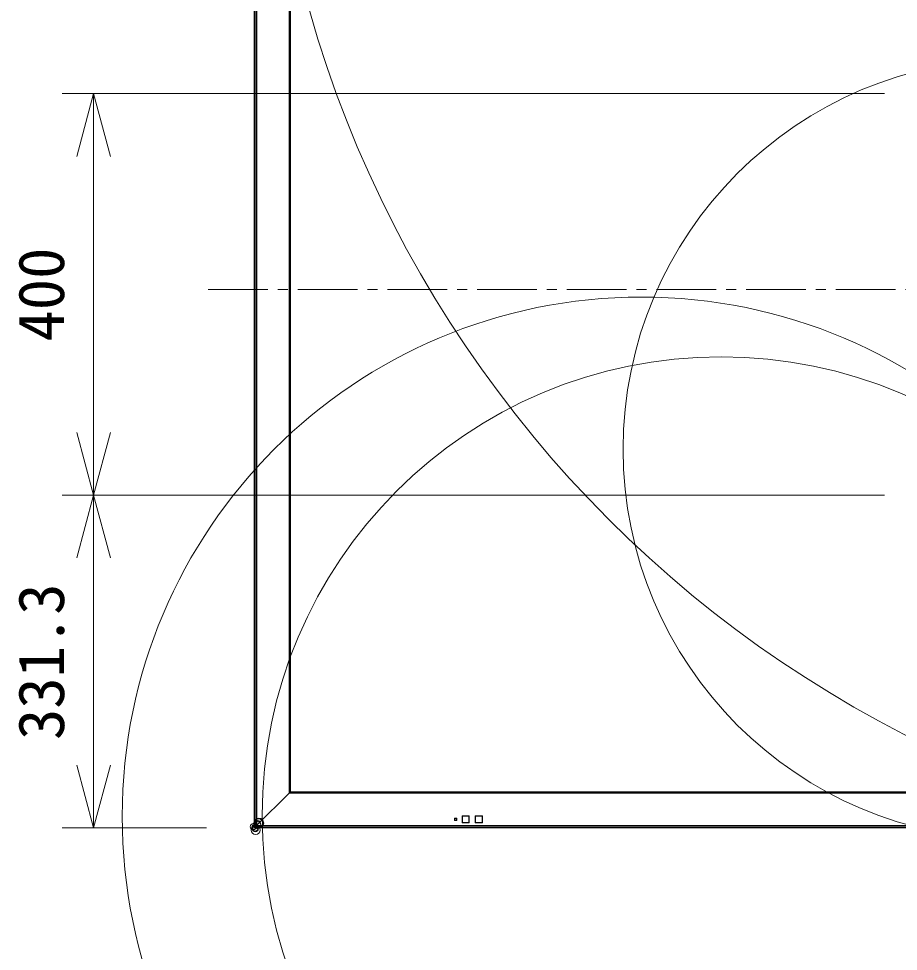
# Model space of a CAD drawing. Units: millimetres, scale not verified. Extents: x -62 to 72, y -57 to 89.
# Drawn here: x -59.08 to -24.03, y -7.76 to 29.39 of the extents above; entities that cross this region are included whole.
import ezdxf
from ezdxf.enums import TextEntityAlignment as Align

# ---------------------------------------------------------------- set-up
doc = ezdxf.new("R2010")
doc.units = ezdxf.units.MM
doc.header["$LTSCALE"] = 0.125
doc.linetypes.add('USER1', pattern=[28.575, 19.05, -3.175, 3.175, -3.175])
for name, color, linetype, lineweight in [('0-0_0', 7, 'Continuous', 18), ('0-4_SUNPO', 7, 'Continuous', 18), ('0-5_GAIKEI', 1, 'Continuous', 18)]:
    doc.layers.add(name, color=color, linetype=linetype, lineweight=lineweight)
doc.styles.add('ＭＳ ゴシック', font='')
doc.styles.get('ＭＳ ゴシック').set_extended_font_data('MS Gothic')

# ---------------------------------------------------------------- blocks, each defined once
blk = doc.blocks.new('_Open30')
at = {"layer": '0-0_0'}
blk.add_line((0, 0), (-1, 0), dxfattribs=at)
blk.add_lwpolyline([(-1, 0.26795), (0, 0), (-1, -0.26795)], dxfattribs=at)
blk = doc.blocks.new('D1')
at = {"layer": '0-4_SUNPO'}
for p, q in [((39.9025, 339.9094), (7.1492, 339.9094)), ((8.3992, 337.4094), (8.3992, 326.4094)), ((39.9025, 323.9094), (7.1492, 323.9094))]:
    blk.add_line(p, q, dxfattribs=at)
at = {"layer": '0-4_SUNPO', "xscale": 2.5, "yscale": 2.5}
for p, rotation in [((8.3992, 339.9094), 90), ((8.3992, 323.9094), 270)]:
    blk.add_blockref('_Open30', p, dxfattribs=dict(at, rotation=rotation))
at = {"layer": '0-4_SUNPO', "style": 'ＭＳ ゴシック'}
blk.add_text('400', height=1.833, rotation=90, dxfattribs=at).set_placement((7.7742, 330.0344), align=Align.BOTTOM_LEFT)
blk = doc.blocks.new('D6')
at = {"layer": '0-4_SUNPO'}
for p, q in [((39.9025, 323.9094), (7.1492, 323.9094)), ((8.3992, 321.4094), (8.3992, 313.1594)), ((12.9001, 310.6594), (7.1492, 310.6594))]:
    blk.add_line(p, q, dxfattribs=at)
at = {"layer": '0-4_SUNPO', "xscale": 2.5, "yscale": 2.5}
for p, rotation in [((8.3992, 323.9094), 90), ((8.3992, 310.6594), 270)]:
    blk.add_blockref('_Open30', p, dxfattribs=dict(at, rotation=rotation))
at = {"layer": '0-4_SUNPO', "style": 'ＭＳ ゴシック'}
blk.add_text('331.3', height=1.833, rotation=90, dxfattribs=at).set_placement((7.7742, 314.1594), align=Align.BOTTOM_LEFT)

msp = doc.modelspace()

# ---------------------------------------------------------------- linework, layer by layer
at = {"layer": '0-5_GAIKEI'}
for p, q in [((-49.6789, -2.7534), (-49.6789, 39.9624)), ((-49.6223, -2.7539), (-49.6223, 39.9629)), ((-49.594, -2.7369), (-49.594, 39.9459)), ((-48.2789, -1.4298), (-48.2789, 38.6388)), ((-48.2623, -1.4132), (-48.2623, 38.6222)), ((-48.2506, -1.4015), (-48.2506, 38.6105)), ((22.814, -1.4581), (-48.3071, -1.4581)), ((-48.2506, -1.4015), (-48.2789, -1.4298)), ((22.7857, -1.4298), (-48.2789, -1.4298)), ((22.7691, -1.4132), (-48.2623, -1.4132)), ((22.7574, -1.4015), (-48.2506, -1.4015)), ((-41.7206, -2.4575), (-41.6246, -2.4575)), ((-41.7206, -2.5535), (-41.7206, -2.4575)), ((-41.6246, -2.5535), (-41.7206, -2.5535)), ((-41.7176, -2.4685), (-41.7156, -2.4705)), ((-41.7176, -2.5425), (-41.7176, -2.4685)), ((-41.7156, -2.5406), (-41.7176, -2.5425)), ((-41.7076, -2.4705), (-41.7156, -2.4705)), ((-41.7156, -2.5406), (-41.7156, -2.4705)), ((-41.7156, -2.5406), (-41.6375, -2.5406)), ((-41.7076, -2.4625), (-41.7096, -2.4605)), ((-41.7096, -2.4605), (-41.6356, -2.4605)), ((-41.7096, -2.5505), (-41.7076, -2.5485)), ((-41.6356, -2.5505), (-41.7096, -2.5505)), ((-41.7076, -2.4625), (-41.6375, -2.4625)), ((-41.7076, -2.5406), (-41.7076, -2.4625)), ((-41.7076, -2.4705), (-41.6375, -2.4705)), ((-41.7076, -2.5406), (-41.7076, -2.5485)), ((-41.6375, -2.5485), (-41.7076, -2.5485)), ((-41.6356, -2.4605), (-41.6375, -2.4625)), ((-41.6375, -2.4705), (-41.6375, -2.4625)), ((-41.6375, -2.5485), (-41.6375, -2.4705)), ((-41.6295, -2.4705), (-41.6375, -2.4705)), ((-41.6375, -2.5406), (-41.6295, -2.5406)), ((-41.6375, -2.5485), (-41.6356, -2.5505)), ((-41.6295, -2.4705), (-41.6276, -2.4685)), ((-41.6295, -2.4705), (-41.6295, -2.5406)), ((-41.6276, -2.5425), (-41.6295, -2.5406)), ((-41.6276, -2.4685), (-41.6276, -2.5425)), ((-41.6246, -2.4575), (-41.6246, -2.5535)), ((-41.4126, -2.3635), (-41.1286, -2.3635)), ((-41.4126, -2.6475), (-41.4126, -2.3635)), ((-41.4106, -2.3735), (-41.4086, -2.3755)), ((-41.4106, -2.6375), (-41.4106, -2.3735)), ((-41.4006, -2.3755), (-41.4086, -2.3755)), ((-41.4086, -2.6356), (-41.4086, -2.3755)), ((-41.4006, -2.3675), (-41.4026, -2.3655)), ((-41.4026, -2.3655), (-41.1386, -2.3655)), ((-41.4006, -2.3675), (-41.1405, -2.3675)), ((-41.4006, -2.6356), (-41.4006, -2.3675)), ((-41.4006, -2.3755), (-41.1405, -2.3755)), ((-41.1386, -2.3655), (-41.1405, -2.3675)), ((-41.1405, -2.3755), (-41.1405, -2.3675)), ((-41.1325, -2.3755), (-41.1405, -2.3755)), ((-41.1405, -2.6435), (-41.1405, -2.3755)), ((-41.1325, -2.3755), (-41.1306, -2.3735)), ((-41.1325, -2.3755), (-41.1325, -2.6356)), ((-41.1306, -2.3735), (-41.1306, -2.6375)), ((-41.1286, -2.3635), (-41.1286, -2.6475)), ((-40.8886, -2.3635), (-40.6046, -2.3635)), ((-40.8886, -2.6475), (-40.8886, -2.3635)), ((-40.8866, -2.3735), (-40.8846, -2.3755)), ((-40.8866, -2.6375), (-40.8866, -2.3735)), ((-40.8766, -2.3755), (-40.8846, -2.3755)), ((-40.8846, -2.3755), (-40.8846, -2.6356)), ((-40.8766, -2.3675), (-40.8786, -2.3655)), ((-40.8786, -2.3655), (-40.6146, -2.3655)), ((-40.8766, -2.3675), (-40.6165, -2.3675)), ((-40.8766, -2.3675), (-40.8766, -2.6356)), ((-40.6165, -2.3755), (-40.8766, -2.3755)), ((-40.6146, -2.3655), (-40.6165, -2.3675)), ((-40.6165, -2.3755), (-40.6165, -2.3675)), ((-40.6165, -2.6435), (-40.6165, -2.3755)), ((-40.6085, -2.3755), (-40.6165, -2.3755)), ((-40.6085, -2.3755), (-40.6066, -2.3735)), ((-40.6085, -2.3755), (-40.6085, -2.6356)), ((-40.6066, -2.3735), (-40.6066, -2.6375)), ((-40.6046, -2.3635), (-40.6046, -2.6475)), ((-49.6789, -2.7534), (-49.6781, -2.7542)), ((-49.6781, -2.7542), (-49.6223, -2.7539)), ((-49.6223, -2.7539), (-49.594, -2.7369)), ((-49.6223, -2.7539), (-49.6223, -2.7539)), ((-49.6109, -2.7652), (-49.6112, -2.8211)), ((-49.6112, -2.8211), (-49.6105, -2.8218)), ((-49.594, -2.7369), (-49.611, -2.7652)), ((-49.611, -2.7652), (-49.6109, -2.7652)), ((-49.5906, -2.7652), (-49.6109, -2.7652)), ((-49.6105, -2.8218), (-49.5906, -2.8218)), ((-49.594, -2.7369), (-49.586, -2.7369)), ((-49.5906, -2.7415), (-49.5906, -2.8298)), ((24.0974, -2.7449), (-49.5906, -2.7449)), ((24.0974, -2.7732), (-49.5906, -2.7732)), ((24.0974, -2.8298), (-49.5906, -2.8298)), ((-41.1286, -2.6475), (-41.4126, -2.6475)), ((-41.4086, -2.6356), (-41.4106, -2.6375)), ((-41.4086, -2.6356), (-41.1405, -2.6356)), ((-41.4026, -2.6455), (-41.4006, -2.6435)), ((-41.1386, -2.6455), (-41.4026, -2.6455)), ((-41.4006, -2.6356), (-41.4006, -2.6435)), ((-41.1405, -2.6435), (-41.4006, -2.6435)), ((-41.1405, -2.6356), (-41.1325, -2.6356)), ((-41.1405, -2.6435), (-41.1386, -2.6455)), ((-41.1306, -2.6375), (-41.1325, -2.6356)), ((-40.6046, -2.6475), (-40.8886, -2.6475)), ((-40.8846, -2.6356), (-40.8866, -2.6375)), ((-40.8846, -2.6356), (-40.6165, -2.6356)), ((-40.8786, -2.6455), (-40.8766, -2.6435)), ((-40.6146, -2.6455), (-40.8786, -2.6455)), ((-40.8766, -2.6356), (-40.8766, -2.6435)), ((-40.8766, -2.6435), (-40.6165, -2.6435)), ((-40.6165, -2.6356), (-40.6085, -2.6356)), ((-40.6165, -2.6435), (-40.6146, -2.6455)), ((-40.6066, -2.6375), (-40.6085, -2.6356))]:
    msp.add_line(p, q, dxfattribs=at)
at = {"layer": '0-5_GAIKEI', "color": 9, "linetype": 'USER1'}
msp.add_line((-51.5275, 18.6045), (26.9592, 18.6045), dxfattribs=at)
at = {"layer": '0-5_GAIKEI', "color": 7}
for p, q in [((-49.6906, -2.7565), (-49.6906, -2.7565)), ((-49.6781, -2.774), (-49.6871, -2.765)), ((-49.6221, -2.83), (-49.6781, -2.774)), ((-49.5906, -2.8335), (-49.6136, -2.8335)), ((-49.6136, -2.8335), (-49.6136, -2.8335)), ((-49.5906, -2.8298), (-49.5906, -2.8415)), ((24.0974, -2.8415), (-49.5906, -2.8415))]:
    msp.add_line(p, q, dxfattribs=at)
msp.add_lwpolyline([(-49.6906, -2.7565), (-49.6906, 39.9655), (-49.6906, 39.9655)], dxfattribs=at)
at = {"layer": '0-5_GAIKEI'}
for points in [[(-48.2789, -1.4298), (-48.3071, -1.4581), (-48.3071, 38.6671), (-48.2789, 38.6388)], [(-48.3071, -1.4581), (-49.586, -2.7369), (-49.5906, -2.7415)]]:
    msp.add_lwpolyline(points, dxfattribs=at)
for centre, radius in [((-2.5785, 42.4632), 46.6759), ((-19.4636, 12.2392), 15.5344), ((-34.2659, -2.3835), 20.6865), ((-31.0959, -2.3562), 18.2821), ((-49.5107, -2.6538), 0.1954), ((-49.5184, -2.6622), 0.1841), ((-49.561, -2.6894), 0.1338), ((-49.5522, -2.7138), 0.1225), ((-49.7319, -2.7957), 0.1242), ((-49.632, -2.9287), 0.1818), ((-49.6981, -2.8055), 0.089), ((-49.6532, -2.8728), 0.1221), ((-49.6568, -2.8619), 0.1107), ((-49.6601, -2.7857), 0.0614), ((-49.6766, -2.7936), 0.0395), ((-49.694, -2.7423), 0.0146), ((-49.6519, -2.7908), 0.0461), ((-49.6578, -2.7835), 0.0367), ((-49.6685, -2.7731), 0.0217), ((-49.6735, -2.7688), 0.0152), ((-49.6838, -2.7631), 0.00378), ((-49.6839, -2.7639), 0.00375), ((-49.6855, -2.7635), 0.00208), ((-49.6847, -2.7635), 0.00281), ((-49.6468, -2.8207), 0.0355), ((-49.6409, -2.8004), 0.0372), ((-49.6325, -2.8089), 0.0253), ((-49.6275, -2.8139), 0.0182), ((-49.626, -2.8162), 0.0154), ((-49.5929, -2.732), 0.0378), ((-49.6218, -2.825), 0.00575), ((-49.5985, -2.7415), 0.0268), ((-49.5996, -2.7428), 0.0251), ((-49.6033, -2.7441), 0.0213), ((-49.6049, -2.7454), 0.0193), ((-49.6208, -2.8274), 0.00311), ((-49.6202, -2.8269), 0.0036), ((-49.6205, -2.8274), 0.00306), ((-49.6205, -2.8284), 0.0021), ((-49.6224, -2.754), 0.00015), ((-49.5907, -2.8396), 0.0237), ((-49.5958, -2.838), 0.0183), ((-49.6094, -2.7613), 0.00419), ((-49.6113, -2.7656), 0.00049)]:
    msp.add_circle(centre, radius, dxfattribs=at)
for centre, start, end in [((-41.7096, -2.4685), 90.06978, 179.93021), ((-41.7096, -2.5425), 180.06979, 269.93022), ((-41.6356, -2.4685), 0.06979, 89.93022), ((-41.6356, -2.5425), 270.06978, 359.93021), ((-41.4026, -2.3735), 90.06978, 179.93021), ((-41.1386, -2.3735), 0.06979, 89.93022), ((-40.8786, -2.3735), 90.06978, 179.93021), ((-40.6146, -2.3735), 0.06979, 89.93022), ((-41.4026, -2.6375), 180.06979, 269.93022), ((-41.1386, -2.6375), 270.06978, 359.93021), ((-40.8786, -2.6375), 180.06979, 269.93022), ((-40.6146, -2.6375), 270.06978, 359.93021)]:
    msp.add_arc(centre, 0.008, start, end, dxfattribs=at)
at = {"layer": '0-5_GAIKEI', "color": 7}
for centre, start, end in [((-49.6786, -2.7565), 180, 225), ((-49.6136, -2.8215), 225, 270)]:
    msp.add_arc(centre, 0.012, start, end, dxfattribs=at)
at = {"layer": '0-5_GAIKEI'}
for centre, major_axis, ratio, start_param, end_param in [((-41.7076, -2.4705), (-0.00566, -0.00566), 0.998783, 3.9276009, 5.4971792), ((-41.7076, -2.5406), (0.00566, -0.00566), 0.998783, 3.9276009, 5.4971792), ((-41.6375, -2.4705), (-0.00566, 0.00566), 0.998783, 3.9276009, 5.4971792), ((-41.6375, -2.5406), (0.00566, 0.00566), 0.998783, 3.9276009, 5.4971792), ((-41.4006, -2.3755), (-0.00566, -0.00566), 0.998783, 3.9276009, 5.4971792), ((-41.1405, -2.3755), (-0.00566, 0.00566), 0.998783, 3.9276009, 5.4971792), ((-40.8766, -2.3755), (-0.00566, -0.00566), 0.998783, 3.9276009, 5.4971792), ((-40.6165, -2.3755), (-0.00566, 0.00566), 0.998783, 3.9276009, 5.4971792), ((-49.6583, -2.7542), (-0.0198, -0.0198), 0.57735, 5.2359878, 6.2831853), ((-49.6112, -2.8013), (-0.0198, -0.0198), 0.57735, 0, 1.0471976), ((-41.4006, -2.6356), (0.00566, -0.00566), 0.998783, 3.9276009, 5.4971792), ((-41.1405, -2.6356), (0.00566, 0.00566), 0.998783, 3.9276009, 5.4971792), ((-40.8766, -2.6356), (-0.00566, 0.00566), 0.998783, 0.7860072, 2.3555855), ((-40.6165, -2.6356), (0.00566, 0.00566), 0.998783, 3.9276009, 5.4971792)]:
    msp.add_ellipse(centre, major_axis=major_axis, ratio=ratio, start_param=start_param, end_param=end_param, dxfattribs=at)
at = {"layer": '0-5_GAIKEI', "color": 7}
for centre, major_axis, start_param, end_param in [((-49.6786, -2.7565), (0.00848, 0.00848), 2.3561424, 3.1415927), ((-49.6136, -2.8215), (-0.00848, -0.00848), 0, 0.7854502)]:
    msp.add_ellipse(centre, major_axis=major_axis, ratio=0.999896, start_param=start_param, end_param=end_param, dxfattribs=at)

# ---------------------------------------------------------------- block references
at = {"layer": '0-4_SUNPO'}
for name in ['D1', 'D6']:
    msp.add_blockref(name, (-64.4907, -313.5009), dxfattribs=at)

doc.saveas('drawing.dxf')
